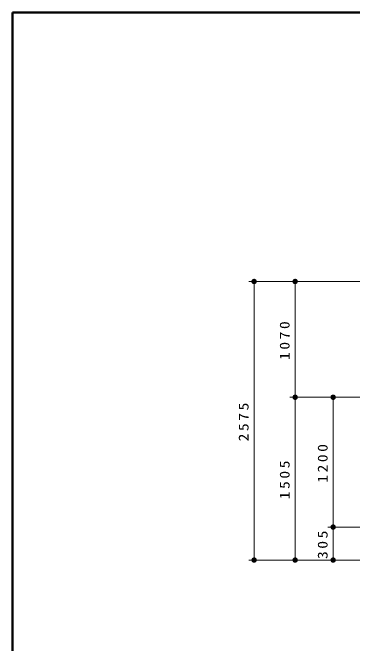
# Model space of a CAD drawing. Units: millimetres on the paper, scale 1:50. Extents: x -385 to 840, y 0 to 267.
# Drawn here: x 35 to 97.8, y 150.4 to 267 of the extents above; entities that cross this region are included whole.
import ezdxf

# ---------------------------------------------------------------- set-up
doc = ezdxf.new("R2010")
doc.units = ezdxf.units.MM
doc.layers.add('1_50', color=7, linetype='Continuous', lineweight=25)
doc.layers.add('A3図枠', color=7, linetype='Continuous', lineweight=13)
doc.styles.add('ＭＳ ゴシック', font='')
doc.styles.get('ＭＳ ゴシック').set_extended_font_data('MS Gothic')

# ---------------------------------------------------------------- blocks, each defined once
blk = doc.blocks.new('filled_dot')
at = {"color": 0, "linetype": 'Continuous', "lineweight": -2, "const_width": 1.25}
blk.add_lwpolyline([(-0.625, 0, 1), (0.625, 0, 1)], format="xyb", close=True, dxfattribs=at)

msp = doc.modelspace()

# ---------------------------------------------------------------- linework, layer by layer
at = {"layer": '1_50', "lineweight": 13}
for p, q in [((115.373, 217.295), (78.648, 217.295)), ((79.648, 165.795), (79.648, 217.295)), ((87.238, 195.895), (87.238, 217.295)), ((93.263, 195.895), (86.238, 195.895)), ((87.238, 165.795), (87.238, 195.895)), ((115.373, 195.895), (93.263, 195.895)), ((94.263, 171.895), (94.263, 195.895)), ((115.373, 171.895), (93.263, 171.895)), ((94.263, 165.795), (94.263, 171.895)), ((93.263, 165.795), (78.648, 165.795)), ((102.626, 165.795), (93.263, 165.795))]:
    msp.add_line(p, q, dxfattribs=at)
at = {"layer": 'A3図枠', "lineweight": 50}
for p, q in [((420, 267), (35, 267)), ((35, 267), (35, 0))]:
    msp.add_line(p, q, dxfattribs=at)

# ---------------------------------------------------------------- block references
at = {"layer": '1_50', "lineweight": 13, "xscale": 0.4, "yscale": 0.4}
for p, rotation in [((79.648, 217.295), 270), ((87.238, 217.295), 270), ((87.238, 195.895), 270), ((87.238, 195.895), 90), ((94.263, 195.895), 270), ((94.263, 171.895), 270), ((94.263, 171.895), 90), ((79.648, 165.795), 90), ((87.238, 165.795), 90), ((94.263, 165.795), 90)]:
    msp.add_blockref('filled_dot', p, dxfattribs=dict(at, rotation=rotation))

# ---------------------------------------------------------------- texts
at = {"layer": '1_50', "char_height": 1.833, "attachment_point": 8, "rotation": 90, "style": 'ＭＳ ゴシック'}
for s, insert in [('\\T1.33;\\W1.15;1070', (86.238, 206.595)), ('\\T1.33;\\W1.15;2575', (78.648, 191.545)), ('\\T1.33;\\W1.15;1200', (93.263, 183.895)), ('\\T1.33;\\W1.15;1505', (86.238, 180.845)), ('\\T1.33;\\W1.15;305', (93.263, 168.845))]:
    msp.add_mtext(s, dxfattribs=dict(at, insert=insert))

doc.saveas('drawing.dxf')
